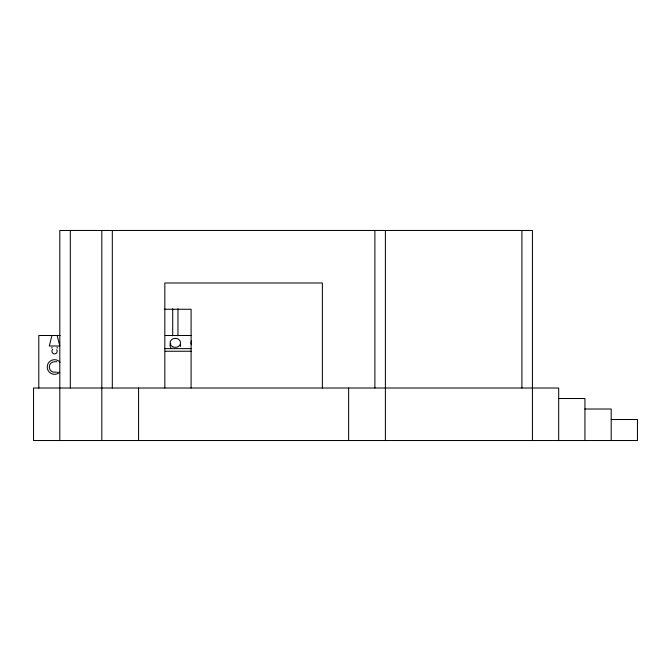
<?xml version="1.0" encoding="UTF-8"?>
<svg xmlns="http://www.w3.org/2000/svg" width="671" height="671" viewBox="0 0 671 671"><rect width="100%" height="100%" fill="white"/><g stroke="black" fill="none" stroke-linecap="round" stroke-linejoin="round"><path stroke-width="1.01" d="M51.927 335.5L49.302 346.001L59.803 346.001L57.178 335.5M164.32 309.247L191.092 309.247L191.092 388.014M60.147 335.5L38.801 335.5L38.801 388.014M165.251 335.5L191.16 335.5M164.831 348.626L191.092 348.626M165.251 351.252L191.16 351.252M55.29 361.753L56.918 361.753M56.918 372.262L58.016 372.262M558.683 398.515L584.936 398.515L584.936 440.528M584.936 409.016L611.197 409.016L611.197 440.528M611.197 419.518L637.45 419.518L637.45 440.528L33.55 440.528L33.55 388.014L558.683 388.014L558.683 440.528M532.422 440.528L532.422 230.472L59.803 230.472L59.803 440.528M521.921 230.472L521.921 388.014M385.389 230.472L385.389 440.528M374.888 230.472L374.888 388.014M348.626 388.014L348.626 440.528M322.374 388.014L322.374 282.986L164.831 282.986L164.831 388.014M177.958 308.744L177.958 335.835M172.707 308.744L172.707 335.835M138.578 388.014L138.578 440.528M112.317 230.472L112.317 388.014M101.816 230.472L101.816 440.528M70.312 230.472L70.312 388.014M57.178 347.226L57.178 348.182M51.927 347.226L51.927 348.182M56.658 349.683A2.625 2.625 0 0 1 56.23 353.281A2.625 2.625 0 0 1 52.615 353.021A2.625 2.625 0 0 1 52.699 349.398M191.562 344.743A5.251 4.546 0 0 1 191.562 340.96M180.465 344.508A5.251 4.546 0 0 1 180.465 346.446M170.92 347.939A5.251 4.546 0 0 1 170.728 343.3M59.753 372.204A7.356 7.356 0 0 1 49.235 372.078A7.356 7.356 0 0 1 49.612 361.568A7.356 7.356 0 0 1 60.113 362.197M56.003 372.053A5.251 5.251 0 0 1 49.352 367.742A5.251 5.251 0 0 1 54.552 361.753M172.707 346.79A5.251 4.546 0 0 0 180.583 342.856A5.251 4.546 0 0 0 172.707 338.914A5.251 4.546 0 0 0 172.707 346.79"/></g></svg>
